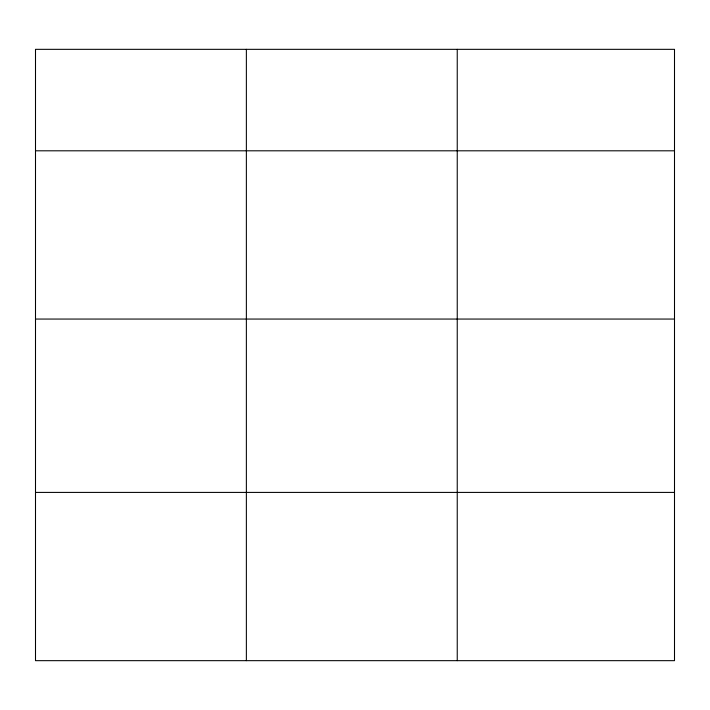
<?xml version="1.0" encoding="UTF-8"?>
<svg xmlns="http://www.w3.org/2000/svg" width="710" height="710" viewBox="0 0 710 710"><rect width="100%" height="100%" fill="white"/><g stroke="black" fill="none" stroke-linecap="round" stroke-linejoin="round"><path stroke-width="1.06" d="M674.5 319.056L674.5 49.336L35.5 49.336L35.5 660.664L674.5 660.664L674.5 319.056L35.5 319.056M35.5 150.804L674.5 150.804M35.5 492.412L674.5 492.412M457.24 49.336L457.24 660.664M246.37 49.336L246.37 660.664"/></g></svg>
